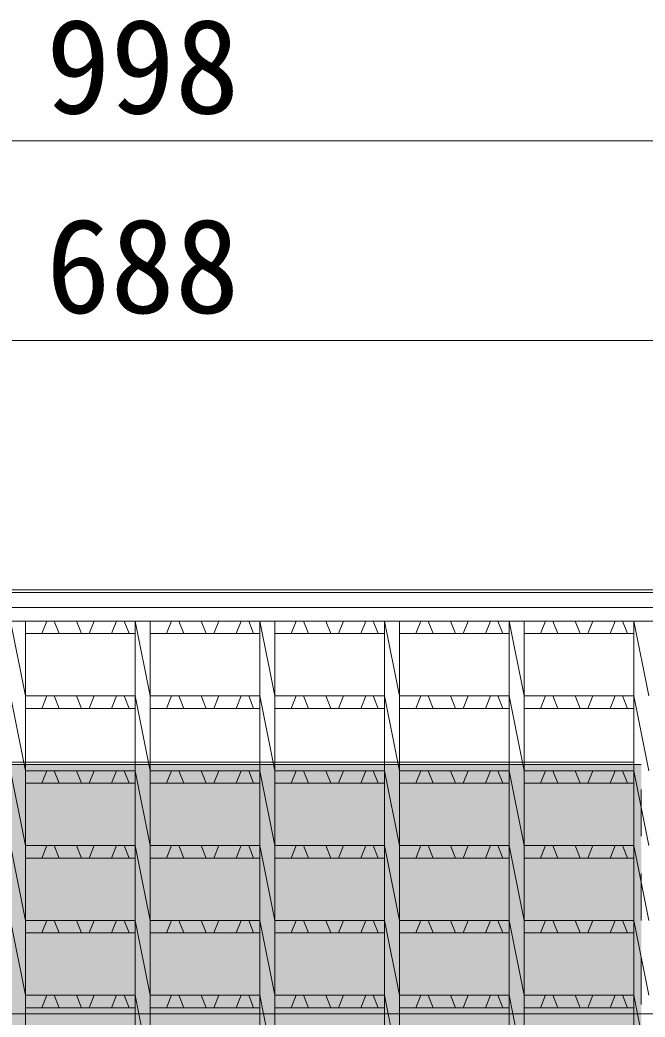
# Model space of a CAD drawing. Units: millimetres at full size. Extents: x 50430 to 75195, y 75514 to 92741.
# Drawn here: x 68954.5 to 69205.2, y 85717.3 to 86117.1 of the extents above; entities that cross this region are included whole.
import ezdxf
from ezdxf.enums import TextEntityAlignment as Align

# ---------------------------------------------------------------- set-up
doc = ezdxf.new("R2010")
doc.units = ezdxf.units.MM
doc.header["$LTSCALE"] = 25
doc.linetypes.add('USER1', pattern=[1.35, 0.75, -0.6])
for name, color, linetype, lineweight in [('寸法線', 7, 'Continuous', 9), ('本体', 2, 'Continuous', 9), ('ｸﾞﾚｰﾁﾝｸﾞ', 7, 'USER1', 5), ('ﾊｯﾁﾝｸﾞ', 7, 'Continuous', 5)]:
    doc.layers.add(name, color=color, linetype=linetype, lineweight=lineweight)
doc.styles.add('ＭＳ ゴシック', font='')
doc.styles.get('ＭＳ ゴシック').set_extended_font_data('MS Gothic')

msp = doc.modelspace()

# ---------------------------------------------------------------- hatches: boundary and pattern name
at = {"layer": 'ﾊｯﾁﾝｸﾞ'}
msp.add_hatch(color=8, dxfattribs=at).paths.add_polyline_path([(68803.72, 85418.53), (69203.71, 85418.53), (69203.71, 85818.53), (68803.72, 85818.53)])

# ---------------------------------------------------------------- linework, layer by layer
at = {"layer": '寸法線'}
for p, q in [((68504.71, 86068.54), (69502.71, 86068.54)), ((68659.71, 85988.54), (69347.72, 85988.54))]:
    msp.add_line(p, q, dxfattribs=at)
at = {"layer": '本体', "lineweight": 20}
msp.add_line((69502.71, 85888.54), (68504.71, 85888.54), dxfattribs=at)
at = {"layer": '本体', "linetype": 'USER1'}
for p, q in [((68950.71, 85818.53), (68956.71, 85818.53)), ((69000.71, 85818.53), (69006.71, 85818.53)), ((69050.71, 85818.53), (69056.71, 85818.53)), ((69100.71, 85818.53), (69106.71, 85818.53)), ((69150.71, 85818.53), (69156.71, 85818.53)), ((69200.71, 85818.53), (69203.71, 85818.53)), ((69203.71, 85418.53), (69203.71, 85818.53))]:
    msp.add_line(p, q, dxfattribs=at)
at = {"layer": '本体'}
for p, q in [((69000.71, 85818.53), (68956.71, 85818.53)), ((69006.71, 85818.53), (69050.71, 85818.53)), ((69056.71, 85818.53), (69100.71, 85818.53)), ((69106.71, 85818.53), (69150.71, 85818.53)), ((69156.71, 85818.53), (69200.71, 85818.53)), ((69496.71, 85718.53), (68510.71, 85718.53))]:
    msp.add_line(p, q, dxfattribs=at)
at = {"layer": 'ｸﾞﾚｰﾁﾝｸﾞ', "linetype": 'Continuous'}
for p, q in [((68713.71, 85887.53), (69293.71, 85887.53)), ((68719.71, 85881.53), (69287.71, 85881.53)), ((68724.71, 85876.03), (69282.71, 85876.03)), ((68950.71, 85876.03), (68956.71, 85846.03)), ((68956.71, 85876.03), (68956.71, 85718.53)), ((68963.21, 85871.03), (68965.21, 85876.03)), ((68968.21, 85876.03), (68970.21, 85871.03)), ((68979.21, 85871.03), (68977.21, 85876.03)), ((68984.21, 85876.03), (68982.21, 85871.03)), ((68991.21, 85871.03), (68993.21, 85876.03)), ((68996.21, 85876.03), (68998.21, 85871.03)), ((69000.71, 85876.03), (69000.71, 85718.53)), ((69000.71, 85876.03), (69006.71, 85846.03)), ((69006.71, 85876.03), (69006.71, 85718.53)), ((69013.21, 85871.03), (69015.21, 85876.03)), ((69018.21, 85876.03), (69020.21, 85871.03)), ((69029.21, 85871.03), (69027.21, 85876.03)), ((69034.21, 85876.03), (69032.21, 85871.03)), ((69041.21, 85871.03), (69043.21, 85876.03)), ((69046.21, 85876.03), (69048.21, 85871.03)), ((69050.71, 85876.03), (69050.71, 85718.53)), ((69050.71, 85876.03), (69056.71, 85846.03)), ((69056.71, 85876.03), (69056.71, 85718.53)), ((69063.21, 85871.03), (69065.21, 85876.03)), ((69068.21, 85876.03), (69070.21, 85871.03)), ((69079.21, 85871.03), (69077.21, 85876.03)), ((69084.21, 85876.03), (69082.21, 85871.03)), ((69091.21, 85871.03), (69093.21, 85876.03)), ((69096.21, 85876.03), (69098.21, 85871.03)), ((69100.71, 85876.03), (69100.71, 85718.53)), ((69100.71, 85876.03), (69106.71, 85846.03)), ((69106.71, 85876.03), (69106.71, 85718.53)), ((69113.21, 85871.03), (69115.21, 85876.03)), ((69118.21, 85876.03), (69120.21, 85871.03)), ((69129.21, 85871.03), (69127.21, 85876.03)), ((69134.21, 85876.03), (69132.21, 85871.03)), ((69141.21, 85871.03), (69143.21, 85876.03)), ((69146.21, 85876.03), (69148.21, 85871.03)), ((69150.71, 85876.03), (69150.71, 85718.53)), ((69150.71, 85876.03), (69156.71, 85846.03)), ((69156.71, 85876.03), (69156.71, 85718.53)), ((69163.21, 85871.03), (69165.21, 85876.03)), ((69168.21, 85876.03), (69170.21, 85871.03)), ((69179.21, 85871.03), (69177.21, 85876.03)), ((69184.21, 85876.03), (69182.21, 85871.03)), ((69191.21, 85871.03), (69193.21, 85876.03)), ((69196.21, 85876.03), (69198.21, 85871.03)), ((69200.71, 85876.03), (69200.71, 85718.53)), ((69200.71, 85876.03), (69206.71, 85846.03)), ((68956.71, 85871.03), (69000.71, 85871.03)), ((69006.71, 85871.03), (69050.71, 85871.03)), ((69056.71, 85871.03), (69100.71, 85871.03)), ((69106.71, 85871.03), (69150.71, 85871.03)), ((69156.71, 85871.03), (69200.71, 85871.03)), ((68950.71, 85846.03), (68956.71, 85816.03)), ((68956.71, 85846.03), (69000.71, 85846.03)), ((68963.21, 85841.03), (68965.21, 85846.03)), ((68968.21, 85846.03), (68970.21, 85841.03)), ((68979.21, 85841.03), (68977.21, 85846.03)), ((68984.21, 85846.03), (68982.21, 85841.03)), ((68991.21, 85841.03), (68993.21, 85846.03)), ((68996.21, 85846.03), (68998.21, 85841.03)), ((69000.71, 85846.03), (69006.71, 85816.03)), ((69006.71, 85846.03), (69050.71, 85846.03)), ((69013.21, 85841.03), (69015.21, 85846.03)), ((69018.21, 85846.03), (69020.21, 85841.03)), ((69029.21, 85841.03), (69027.21, 85846.03)), ((69034.21, 85846.03), (69032.21, 85841.03)), ((69041.21, 85841.03), (69043.21, 85846.03)), ((69046.21, 85846.03), (69048.21, 85841.03)), ((69050.71, 85846.03), (69056.71, 85816.03)), ((69056.71, 85846.03), (69100.71, 85846.03)), ((69063.21, 85841.03), (69065.21, 85846.03)), ((69068.21, 85846.03), (69070.21, 85841.03)), ((69079.21, 85841.03), (69077.21, 85846.03)), ((69084.21, 85846.03), (69082.21, 85841.03)), ((69091.21, 85841.03), (69093.21, 85846.03)), ((69096.21, 85846.03), (69098.21, 85841.03)), ((69100.71, 85846.03), (69106.71, 85816.03)), ((69106.71, 85846.03), (69150.71, 85846.03)), ((69113.21, 85841.03), (69115.21, 85846.03)), ((69118.21, 85846.03), (69120.21, 85841.03)), ((69129.21, 85841.03), (69127.21, 85846.03)), ((69134.21, 85846.03), (69132.21, 85841.03)), ((69141.21, 85841.03), (69143.21, 85846.03)), ((69146.21, 85846.03), (69148.21, 85841.03)), ((69150.71, 85846.03), (69156.71, 85816.03)), ((69156.71, 85846.03), (69200.71, 85846.03)), ((69163.21, 85841.03), (69165.21, 85846.03)), ((69168.21, 85846.03), (69170.21, 85841.03)), ((69179.21, 85841.03), (69177.21, 85846.03)), ((69184.21, 85846.03), (69182.21, 85841.03)), ((69191.21, 85841.03), (69193.21, 85846.03)), ((69196.21, 85846.03), (69198.21, 85841.03)), ((69200.71, 85846.03), (69206.71, 85816.03)), ((68956.71, 85841.03), (69000.71, 85841.03)), ((69006.71, 85841.03), (69050.71, 85841.03)), ((69056.71, 85841.03), (69100.71, 85841.03)), ((69106.71, 85841.03), (69150.71, 85841.03)), ((69156.71, 85841.03), (69200.71, 85841.03)), ((68806.71, 85819.53), (69200.71, 85819.53)), ((69200.71, 85417.53), (69200.71, 85819.53)), ((68950.71, 85816.03), (68956.71, 85786.03)), ((68956.71, 85816.03), (69000.71, 85816.03)), ((68963.21, 85811.03), (68965.21, 85816.03)), ((68968.21, 85816.03), (68970.21, 85811.03)), ((68979.21, 85811.03), (68977.21, 85816.03)), ((68984.21, 85816.03), (68982.21, 85811.03)), ((68991.21, 85811.03), (68993.21, 85816.03)), ((68996.21, 85816.03), (68998.21, 85811.03)), ((69000.71, 85816.03), (69006.71, 85786.03)), ((69006.71, 85816.03), (69050.71, 85816.03)), ((69013.21, 85811.03), (69015.21, 85816.03)), ((69018.21, 85816.03), (69020.21, 85811.03)), ((69029.21, 85811.03), (69027.21, 85816.03)), ((69034.21, 85816.03), (69032.21, 85811.03)), ((69041.21, 85811.03), (69043.21, 85816.03)), ((69046.21, 85816.03), (69048.21, 85811.03)), ((69050.71, 85816.03), (69056.71, 85786.03)), ((69056.71, 85816.03), (69100.71, 85816.03)), ((69063.21, 85811.03), (69065.21, 85816.03)), ((69068.21, 85816.03), (69070.21, 85811.03)), ((69079.21, 85811.03), (69077.21, 85816.03)), ((69084.21, 85816.03), (69082.21, 85811.03)), ((69091.21, 85811.03), (69093.21, 85816.03)), ((69096.21, 85816.03), (69098.21, 85811.03)), ((69100.71, 85816.03), (69106.71, 85786.03)), ((69106.71, 85816.03), (69150.71, 85816.03)), ((69113.21, 85811.03), (69115.21, 85816.03)), ((69118.21, 85816.03), (69120.21, 85811.03)), ((69129.21, 85811.03), (69127.21, 85816.03)), ((69134.21, 85816.03), (69132.21, 85811.03)), ((69141.21, 85811.03), (69143.21, 85816.03)), ((69146.21, 85816.03), (69148.21, 85811.03)), ((69150.71, 85816.03), (69156.71, 85786.03)), ((69156.71, 85816.03), (69200.71, 85816.03)), ((69163.21, 85811.03), (69165.21, 85816.03)), ((69168.21, 85816.03), (69170.21, 85811.03)), ((69179.21, 85811.03), (69177.21, 85816.03)), ((69184.21, 85816.03), (69182.21, 85811.03)), ((69191.21, 85811.03), (69193.21, 85816.03)), ((69196.21, 85816.03), (69198.21, 85811.03)), ((69200.71, 85816.03), (69206.71, 85786.03)), ((68956.71, 85811.03), (69000.71, 85811.03)), ((69006.71, 85811.03), (69050.71, 85811.03)), ((69056.71, 85811.03), (69100.71, 85811.03)), ((69106.71, 85811.03), (69150.71, 85811.03)), ((69156.71, 85811.03), (69200.71, 85811.03)), ((68950.71, 85786.03), (68956.71, 85756.03)), ((68956.71, 85786.03), (69000.71, 85786.03)), ((68963.21, 85781.03), (68965.21, 85786.03)), ((68968.21, 85786.03), (68970.21, 85781.03)), ((68979.21, 85781.03), (68977.21, 85786.03)), ((68984.21, 85786.03), (68982.21, 85781.03)), ((68991.21, 85781.03), (68993.21, 85786.03)), ((68996.21, 85786.03), (68998.21, 85781.03)), ((69000.71, 85786.03), (69006.71, 85756.03)), ((69006.71, 85786.03), (69050.71, 85786.03)), ((69013.21, 85781.03), (69015.21, 85786.03)), ((69018.21, 85786.03), (69020.21, 85781.03)), ((69029.21, 85781.03), (69027.21, 85786.03)), ((69034.21, 85786.03), (69032.21, 85781.03)), ((69041.21, 85781.03), (69043.21, 85786.03)), ((69046.21, 85786.03), (69048.21, 85781.03)), ((69050.71, 85786.03), (69056.71, 85756.03)), ((69056.71, 85786.03), (69100.71, 85786.03)), ((69063.21, 85781.03), (69065.21, 85786.03)), ((69068.21, 85786.03), (69070.21, 85781.03)), ((69079.21, 85781.03), (69077.21, 85786.03)), ((69084.21, 85786.03), (69082.21, 85781.03)), ((69091.21, 85781.03), (69093.21, 85786.03)), ((69096.21, 85786.03), (69098.21, 85781.03)), ((69100.71, 85786.03), (69106.71, 85756.03)), ((69106.71, 85786.03), (69150.71, 85786.03)), ((69113.21, 85781.03), (69115.21, 85786.03)), ((69118.21, 85786.03), (69120.21, 85781.03)), ((69129.21, 85781.03), (69127.21, 85786.03)), ((69134.21, 85786.03), (69132.21, 85781.03)), ((69141.21, 85781.03), (69143.21, 85786.03)), ((69146.21, 85786.03), (69148.21, 85781.03)), ((69150.71, 85786.03), (69156.71, 85756.03)), ((69156.71, 85786.03), (69200.71, 85786.03)), ((69163.21, 85781.03), (69165.21, 85786.03)), ((69168.21, 85786.03), (69170.21, 85781.03)), ((69179.21, 85781.03), (69177.21, 85786.03)), ((69184.21, 85786.03), (69182.21, 85781.03)), ((69191.21, 85781.03), (69193.21, 85786.03)), ((69196.21, 85786.03), (69198.21, 85781.03)), ((69200.71, 85786.03), (69206.71, 85756.03)), ((68956.71, 85781.03), (69000.71, 85781.03)), ((69006.71, 85781.03), (69050.71, 85781.03)), ((69056.71, 85781.03), (69100.71, 85781.03)), ((69106.71, 85781.03), (69150.71, 85781.03)), ((69156.71, 85781.03), (69200.71, 85781.03)), ((68950.71, 85756.03), (68956.71, 85726.03)), ((68956.71, 85756.03), (69000.71, 85756.03)), ((68963.21, 85751.03), (68965.21, 85756.03)), ((68968.21, 85756.03), (68970.21, 85751.03)), ((68979.21, 85751.03), (68977.21, 85756.03)), ((68984.21, 85756.03), (68982.21, 85751.03)), ((68991.21, 85751.03), (68993.21, 85756.03)), ((68996.21, 85756.03), (68998.21, 85751.03)), ((69000.71, 85756.03), (69006.71, 85726.03)), ((69006.71, 85756.03), (69050.71, 85756.03)), ((69013.21, 85751.03), (69015.21, 85756.03)), ((69018.21, 85756.03), (69020.21, 85751.03)), ((69029.21, 85751.03), (69027.21, 85756.03)), ((69034.21, 85756.03), (69032.21, 85751.03)), ((69041.21, 85751.03), (69043.21, 85756.03)), ((69046.21, 85756.03), (69048.21, 85751.03)), ((69050.71, 85756.03), (69056.71, 85726.03)), ((69056.71, 85756.03), (69100.71, 85756.03)), ((69063.21, 85751.03), (69065.21, 85756.03)), ((69068.21, 85756.03), (69070.21, 85751.03)), ((69079.21, 85751.03), (69077.21, 85756.03)), ((69084.21, 85756.03), (69082.21, 85751.03)), ((69091.21, 85751.03), (69093.21, 85756.03)), ((69096.21, 85756.03), (69098.21, 85751.03)), ((69100.71, 85756.03), (69106.71, 85726.03)), ((69106.71, 85756.03), (69150.71, 85756.03)), ((69113.21, 85751.03), (69115.21, 85756.03)), ((69118.21, 85756.03), (69120.21, 85751.03)), ((69129.21, 85751.03), (69127.21, 85756.03)), ((69134.21, 85756.03), (69132.21, 85751.03)), ((69141.21, 85751.03), (69143.21, 85756.03)), ((69146.21, 85756.03), (69148.21, 85751.03)), ((69150.71, 85756.03), (69156.71, 85726.03)), ((69156.71, 85756.03), (69200.71, 85756.03)), ((69163.21, 85751.03), (69165.21, 85756.03)), ((69168.21, 85756.03), (69170.21, 85751.03)), ((69179.21, 85751.03), (69177.21, 85756.03)), ((69184.21, 85756.03), (69182.21, 85751.03)), ((69191.21, 85751.03), (69193.21, 85756.03)), ((69196.21, 85756.03), (69198.21, 85751.03)), ((69200.71, 85756.03), (69206.71, 85726.03)), ((68956.71, 85751.03), (69000.71, 85751.03)), ((69006.71, 85751.03), (69050.71, 85751.03)), ((69056.71, 85751.03), (69100.71, 85751.03)), ((69106.71, 85751.03), (69150.71, 85751.03)), ((69156.71, 85751.03), (69200.71, 85751.03)), ((68956.71, 85726.03), (69000.71, 85726.03)), ((68963.21, 85721.03), (68965.21, 85726.03)), ((68968.21, 85726.03), (68970.21, 85721.03)), ((68979.21, 85721.03), (68977.21, 85726.03)), ((68984.21, 85726.03), (68982.21, 85721.03)), ((68991.21, 85721.03), (68993.21, 85726.03)), ((68996.21, 85726.03), (68998.21, 85721.03)), ((69000.71, 85726.03), (69002.21, 85718.53)), ((69006.71, 85726.03), (69050.71, 85726.03)), ((69013.21, 85721.03), (69015.21, 85726.03)), ((69018.21, 85726.03), (69020.21, 85721.03)), ((69029.21, 85721.03), (69027.21, 85726.03)), ((69034.21, 85726.03), (69032.21, 85721.03)), ((69041.21, 85721.03), (69043.21, 85726.03)), ((69046.21, 85726.03), (69048.21, 85721.03)), ((69050.71, 85726.03), (69052.21, 85718.53)), ((69056.71, 85726.03), (69100.71, 85726.03)), ((69063.21, 85721.03), (69065.21, 85726.03)), ((69068.21, 85726.03), (69070.21, 85721.03)), ((69079.21, 85721.03), (69077.21, 85726.03)), ((69084.21, 85726.03), (69082.21, 85721.03)), ((69091.21, 85721.03), (69093.21, 85726.03)), ((69096.21, 85726.03), (69098.21, 85721.03)), ((69100.71, 85726.03), (69102.21, 85718.53)), ((69106.71, 85726.03), (69150.71, 85726.03)), ((69113.21, 85721.03), (69115.21, 85726.03)), ((69118.21, 85726.03), (69120.21, 85721.03)), ((69129.21, 85721.03), (69127.21, 85726.03)), ((69134.21, 85726.03), (69132.21, 85721.03)), ((69141.21, 85721.03), (69143.21, 85726.03)), ((69146.21, 85726.03), (69148.21, 85721.03)), ((69150.71, 85726.03), (69152.21, 85718.53)), ((69156.71, 85726.03), (69200.71, 85726.03)), ((69163.21, 85721.03), (69165.21, 85726.03)), ((69168.21, 85726.03), (69170.21, 85721.03)), ((69179.21, 85721.03), (69177.21, 85726.03)), ((69184.21, 85726.03), (69182.21, 85721.03)), ((69191.21, 85721.03), (69193.21, 85726.03)), ((69196.21, 85726.03), (69198.21, 85721.03)), ((69200.71, 85726.03), (69202.21, 85718.53)), ((68956.71, 85721.03), (69000.71, 85721.03)), ((69006.71, 85721.03), (69050.71, 85721.03)), ((69056.71, 85721.03), (69100.71, 85721.03)), ((69106.71, 85721.03), (69150.71, 85721.03)), ((69156.71, 85721.03), (69200.71, 85721.03))]:
    msp.add_line(p, q, dxfattribs=at)
at = {"layer": 'ｸﾞﾚｰﾁﾝｸﾞ'}
for p, q in [((68956.71, 85718.53), (68956.71, 85518.53)), ((69000.71, 85718.53), (69000.71, 85518.53)), ((69002.21, 85718.53), (69006.71, 85696.03)), ((69006.71, 85718.53), (69006.71, 85518.53)), ((69050.71, 85718.53), (69050.71, 85518.53)), ((69052.21, 85718.53), (69056.71, 85696.03)), ((69056.71, 85718.53), (69056.71, 85518.53)), ((69100.71, 85718.53), (69100.71, 85518.53)), ((69102.21, 85718.53), (69106.71, 85696.03)), ((69106.71, 85718.53), (69106.71, 85518.53)), ((69150.71, 85718.53), (69150.71, 85518.53)), ((69152.21, 85718.53), (69156.71, 85696.03)), ((69156.71, 85718.53), (69156.71, 85518.53)), ((69200.71, 85718.53), (69200.71, 85518.53)), ((69202.21, 85718.53), (69206.71, 85696.03))]:
    msp.add_line(p, q, dxfattribs=at)

# ---------------------------------------------------------------- texts
at = {"layer": '寸法線', "style": 'ＭＳ ゴシック'}
for s, p in [('998', (69003.71, 86098.54)), ('688', (69003.71, 86018.54))]:
    msp.add_text(s, height=37.98, dxfattribs=at).set_placement(p, align=Align.MIDDLE_CENTER)

doc.saveas('drawing.dxf')
